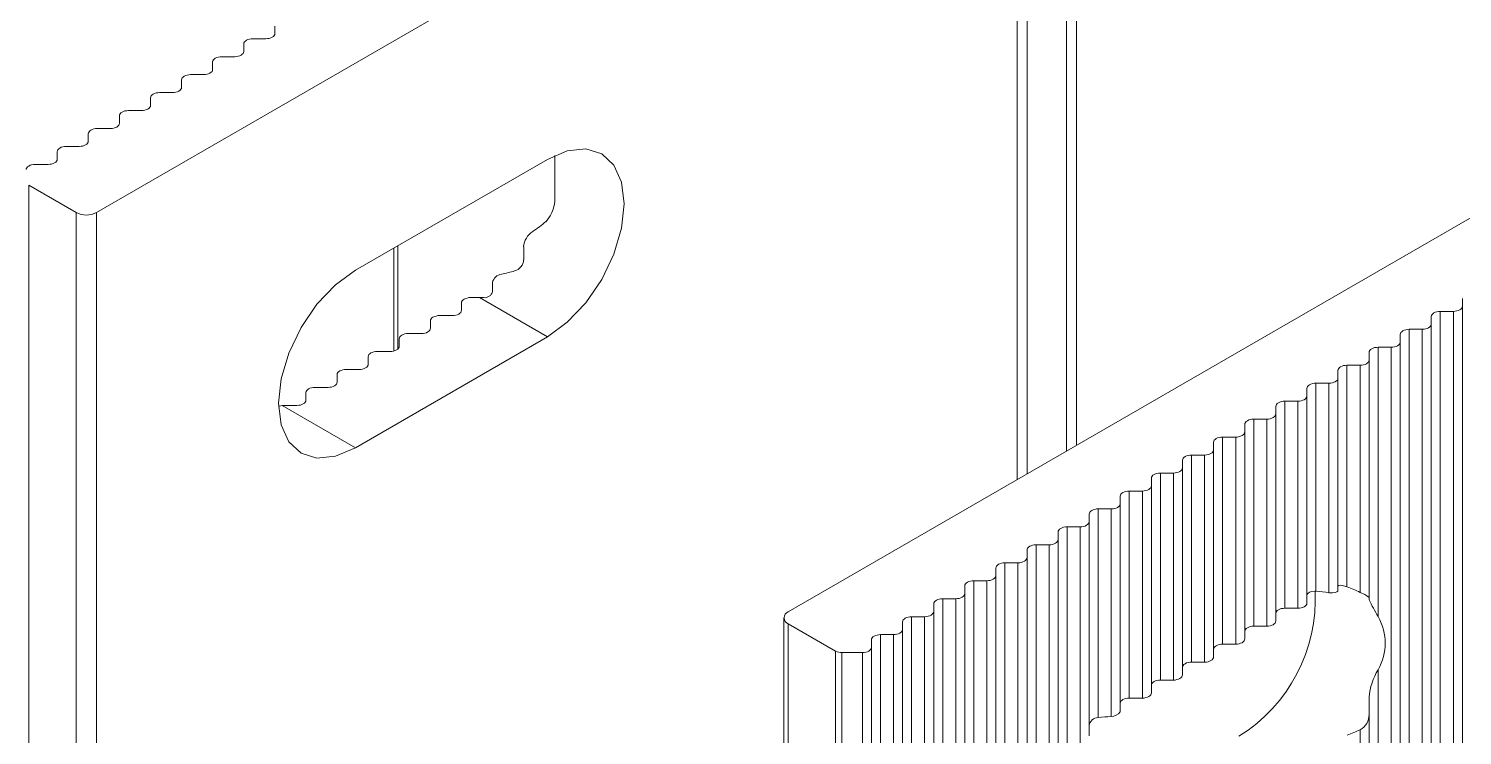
# Model space of a CAD drawing. Header units: millimetres. Extents: x 39 to 459, y 26 to 647.
# Drawn here: x 89.219 to 90.406, y 254.861 to 255.446 of the extents above; entities that cross this region are included whole.
import ezdxf

# ---------------------------------------------------------------- set-up
doc = ezdxf.new("R2010")
doc.units = ezdxf.units.MM
doc.layers.add('ANTET', color=7, linetype='Continuous')

# ---------------------------------------------------------------- blocks, each defined once
blk = doc.blocks.new('Griyaj Montajı')
at = {"color": 7, "linetype": 'Continuous', "lineweight": 15}
for p, q in [((11072.9921, 2147.4312), (11072.2298, 2146.9912)), ((11072.3774, 2147.1394), (11072.3774, 2147.1456)), ((11072.3517, 2147.1246), (11072.3517, 2147.1308)), ((11072.3592, 2147.1351), (11072.3699, 2147.1351)), ((11072.3334, 2147.1202), (11072.3442, 2147.1202)), ((11072.3077, 2147.1054), (11072.3184, 2147.1054)), ((11072.3259, 2147.1097), (11072.3259, 2147.1159)), ((11072.3002, 2147.0948), (11072.3002, 2147.101)), ((11073.5648, 2147.1006), (11072.8026, 2146.6605)), ((11072.2744, 2147.08), (11072.2744, 2147.0862)), ((11072.2819, 2147.0905), (11072.2927, 2147.0905)), ((11072.2487, 2147.0651), (11072.2487, 2147.0713)), ((11072.2562, 2147.0756), (11072.2669, 2147.0756)), ((11072.2304, 2147.0608), (11072.2412, 2147.0608)), ((11072.2046, 2147.0459), (11072.2154, 2147.0459)), ((11072.2229, 2147.0502), (11072.2229, 2147.0564)), ((11072.1971, 2147.0353), (11072.1971, 2147.0416)), ((11072.6032, 2147.0352), (11072.4441, 2146.9434)), ((11072.1789, 2147.031), (11072.1896, 2147.031)), ((11072.2128, 2146.9912), (11072.1736, 2147.0138)), ((11072.1736, 2147.0138), (11072.1736, 2146.034)), ((11072.2128, 2146.9912), (11072.2128, 2146.0113)), ((11072.2298, 2146.9912), (11072.2298, 2146.0113)), ((11072.4759, 2146.9618), (11072.4759, 2146.8765)), ((11072.532, 2146.9164), (11072.532, 2146.9102)), ((11072.5469, 2146.9207), (11072.5395, 2146.9207)), ((11072.5469, 2146.9207), (11072.6032, 2146.8883)), ((11073.361, 2146.9137), (11073.361, 2146.9199)), ((11072.5245, 2146.9059), (11072.5137, 2146.9059)), ((11073.3352, 2146.8988), (11073.3352, 2146.905)), ((11073.3427, 2146.9093), (11073.3535, 2146.9093)), ((11073.3427, 2146.9093), (11073.3427, 2145.9295)), ((11073.3535, 2146.9093), (11073.3535, 2145.9295)), ((11073.361, 2146.9137), (11073.361, 2145.9338)), ((11072.4987, 2146.891), (11072.488, 2146.891)), ((11072.5062, 2146.9015), (11072.5062, 2146.8953)), ((11073.3169, 2146.8945), (11073.3277, 2146.8945)), ((11073.3169, 2146.8945), (11073.3169, 2145.9146)), ((11073.3277, 2146.8945), (11073.3277, 2145.9146)), ((11073.3352, 2146.8988), (11073.3352, 2145.9189)), ((11072.6032, 2146.8883), (11072.4441, 2146.7964)), ((11072.4805, 2146.8867), (11072.4805, 2146.8805)), ((11073.2912, 2146.8796), (11073.3019, 2146.8796)), ((11073.2912, 2146.8796), (11073.2912, 2146.6567)), ((11073.3019, 2146.8796), (11073.3019, 2145.8997)), ((11073.3094, 2146.8839), (11073.3094, 2146.8901)), ((11073.3094, 2146.8839), (11073.3094, 2145.9041)), ((11072.4547, 2146.8718), (11072.4547, 2146.8656)), ((11072.473, 2146.8761), (11072.4622, 2146.8761)), ((11073.2837, 2146.869), (11073.2837, 2146.8753)), ((11073.2837, 2146.869), (11073.2837, 2146.6726)), ((11072.429, 2146.8569), (11072.429, 2146.8507)), ((11072.4472, 2146.8613), (11072.4365, 2146.8613)), ((11073.2579, 2146.8542), (11073.2579, 2146.8604)), ((11073.2654, 2146.8647), (11073.2762, 2146.8647)), ((11073.2654, 2146.8647), (11073.2654, 2146.6812)), ((11073.2762, 2146.8647), (11073.2762, 2146.6766)), ((11072.4215, 2146.8464), (11072.4107, 2146.8464)), ((11073.2322, 2146.8393), (11073.2322, 2146.8455)), ((11073.2397, 2146.8498), (11073.2504, 2146.8498)), ((11073.2397, 2146.8498), (11073.2397, 2146.6776)), ((11073.2504, 2146.8498), (11073.2504, 2146.6764)), ((11073.2579, 2146.8542), (11073.2579, 2146.6781)), ((11072.3834, 2146.8314), (11072.3812, 2146.8309)), ((11072.3834, 2146.8314), (11072.4441, 2146.7964)), ((11072.3957, 2146.8315), (11072.3849, 2146.8315)), ((11072.4032, 2146.8421), (11072.4032, 2146.8358)), ((11073.2139, 2146.835), (11073.2247, 2146.835)), ((11073.2139, 2146.835), (11073.2139, 2146.6635)), ((11073.2247, 2146.835), (11073.2247, 2146.6635)), ((11073.2322, 2146.8393), (11073.2322, 2146.6678)), ((11073.1882, 2146.8201), (11073.1989, 2146.8201)), ((11073.1882, 2146.8201), (11073.1882, 2146.6486)), ((11073.1989, 2146.8201), (11073.1989, 2146.6486)), ((11073.2064, 2146.8244), (11073.2064, 2146.8306)), ((11073.2064, 2146.8244), (11073.2064, 2146.653)), ((11073.1807, 2146.8096), (11073.1807, 2146.8158)), ((11073.1807, 2146.8096), (11073.1807, 2146.6381)), ((11073.1549, 2146.7947), (11073.1549, 2146.8009)), ((11073.1624, 2146.8052), (11073.1732, 2146.8052)), ((11073.1624, 2146.8052), (11073.1624, 2146.6338)), ((11073.1732, 2146.8052), (11073.1732, 2146.6338)), ((11073.1291, 2146.7798), (11073.1291, 2146.786)), ((11073.1366, 2146.7904), (11073.1474, 2146.7904)), ((11073.1366, 2146.7904), (11073.1366, 2146.6189)), ((11073.1474, 2146.7904), (11073.1474, 2146.6189)), ((11073.1549, 2146.7947), (11073.1549, 2146.6232)), ((11073.1109, 2146.7755), (11073.1216, 2146.7755)), ((11073.1109, 2146.7755), (11073.1109, 2146.604)), ((11073.1216, 2146.7755), (11073.1216, 2146.604)), ((11073.1291, 2146.7798), (11073.1291, 2146.6084)), ((11073.0851, 2146.7606), (11073.0959, 2146.7606)), ((11073.0851, 2146.7606), (11073.0851, 2146.5892)), ((11073.0959, 2146.7606), (11073.0959, 2146.5892)), ((11073.1034, 2146.765), (11073.1034, 2146.7712)), ((11073.1034, 2146.765), (11073.1034, 2146.5935)), ((11073.0776, 2146.7501), (11073.0776, 2146.7563)), ((11073.0776, 2146.7501), (11073.0776, 2146.5786)), ((11073.0519, 2146.7352), (11073.0519, 2146.7414)), ((11073.0594, 2146.7458), (11073.0701, 2146.7458)), ((11073.0594, 2146.7458), (11073.0594, 2146.573)), ((11073.0701, 2146.7458), (11073.0701, 2146.5739)), ((11073.0261, 2146.7204), (11073.0261, 2146.7266)), ((11073.0336, 2146.7309), (11073.0444, 2146.7309)), ((11073.0336, 2146.7309), (11073.0336, 2146.5451)), ((11073.0444, 2146.7309), (11073.0444, 2146.5492)), ((11073.0519, 2146.7352), (11073.0519, 2146.5579)), ((11073.0079, 2146.716), (11073.0186, 2146.716)), ((11073.0079, 2146.716), (11073.0079, 2146.4753)), ((11073.0186, 2146.716), (11073.0186, 2146.5009)), ((11073.0261, 2146.7204), (11073.0261, 2146.5199)), ((11072.9821, 2146.7012), (11072.9929, 2146.7012)), ((11072.9821, 2146.7012), (11072.9821, 2145.7213)), ((11072.9929, 2146.7012), (11072.9929, 2145.7213)), ((11073.0004, 2146.7055), (11073.0004, 2146.7117)), ((11073.0004, 2146.7055), (11073.0004, 2145.7256)), ((11072.9746, 2146.6906), (11072.9746, 2146.6968)), ((11072.9746, 2146.6906), (11072.9746, 2145.7108)), ((11072.9488, 2146.6757), (11072.9488, 2146.682)), ((11072.9563, 2146.6863), (11072.9671, 2146.6863)), ((11072.9563, 2146.6863), (11072.9563, 2145.7064)), ((11072.9671, 2146.6863), (11072.9671, 2145.7064)), ((11072.9231, 2146.6609), (11072.9231, 2146.6671)), ((11072.9306, 2146.6714), (11072.9413, 2146.6714)), ((11072.9306, 2146.6714), (11072.9306, 2145.6916)), ((11072.9413, 2146.6714), (11072.9413, 2145.6916)), ((11072.9488, 2146.6757), (11072.9488, 2145.6959)), ((11073.2837, 2146.6726), (11073.2837, 2146.6706)), ((11072.799, 2146.6556), (11072.799, 2145.6758)), ((11072.9048, 2146.6565), (11072.9156, 2146.6565)), ((11072.9048, 2146.6565), (11072.9048, 2145.6767)), ((11072.9156, 2146.6565), (11072.9156, 2145.6767)), ((11072.9231, 2146.6609), (11072.9231, 2145.681)), ((11073.2247, 2146.6635), (11073.2139, 2146.6635)), ((11072.8026, 2146.6507), (11072.8418, 2146.6281)), ((11072.8026, 2146.6507), (11072.8026, 2145.6709)), ((11072.8791, 2146.6417), (11072.8898, 2146.6417)), ((11072.8791, 2146.6417), (11072.8791, 2145.6618)), ((11072.8898, 2146.6417), (11072.8898, 2145.6618)), ((11072.8973, 2146.646), (11072.8973, 2146.6522)), ((11072.8973, 2146.646), (11072.8973, 2145.6662)), ((11073.1989, 2146.6486), (11073.1882, 2146.6486)), ((11072.8716, 2146.6311), (11072.8716, 2146.6373)), ((11072.8716, 2146.6311), (11072.8716, 2145.6513)), ((11073.1732, 2146.6338), (11073.1624, 2146.6338)), ((11072.8418, 2146.6281), (11072.8418, 2145.6482)), ((11072.8471, 2146.6268), (11072.8641, 2146.6268)), ((11072.8471, 2146.6268), (11072.8471, 2145.647)), ((11072.8641, 2146.6268), (11072.8641, 2145.647)), ((11073.1474, 2146.6189), (11073.1366, 2146.6189)), ((11073.2912, 2146.6125), (11073.2912, 2146.1668)), ((11073.1216, 2146.604), (11073.1109, 2146.604)), ((11073.0959, 2146.5892), (11073.0851, 2146.5892)), ((11073.2837, 2146.59), (11073.2837, 2146.5756)), ((11073.2837, 2146.5756), (11073.2837, 2146.1827)), ((11073.2762, 2146.5629), (11073.2762, 2146.1867))]:
    blk.add_line(p, q, dxfattribs=at)
at = {"color": 8, "linetype": 'Continuous', "lineweight": 15}
for p, q in [((11072.9921, 2147.4312), (11072.9921, 2146.7699)), ((11073.0006, 2147.4333), (11073.0006, 2146.7748)), ((11073.0331, 2147.4333), (11073.0331, 2146.7936)), ((11073.0415, 2147.4312), (11073.0415, 2146.7985)), ((11072.4794, 2146.9638), (11072.4794, 2146.8782))]:
    blk.add_line(p, q, dxfattribs=at)
at = {"color": 7, "linetype": 'Continuous', "lineweight": 15, "flags": 128}
for points in [[(11072.3517, 2147.1308), (11072.3518, 2147.1316), (11072.3523, 2147.1324), (11072.353, 2147.1332), (11072.3539, 2147.1338), (11072.355, 2147.1344), (11072.3563, 2147.1348), (11072.3577, 2147.135), (11072.3592, 2147.1351)], [(11072.3699, 2147.1351), (11072.3714, 2147.1352), (11072.3728, 2147.1354), (11072.3741, 2147.1358), (11072.3752, 2147.1364), (11072.3762, 2147.137), (11072.3769, 2147.1378), (11072.3773, 2147.1386), (11072.3774, 2147.1394)], [(11072.3259, 2147.1159), (11072.3261, 2147.1167), (11072.3265, 2147.1176), (11072.3272, 2147.1183), (11072.3281, 2147.119), (11072.3293, 2147.1195), (11072.3306, 2147.1199), (11072.332, 2147.1201), (11072.3334, 2147.1202)], [(11072.3442, 2147.1202), (11072.3457, 2147.1203), (11072.3471, 2147.1206), (11072.3484, 2147.121), (11072.3495, 2147.1215), (11072.3504, 2147.1222), (11072.3511, 2147.1229), (11072.3515, 2147.1237), (11072.3517, 2147.1246)], [(11072.3002, 2147.101), (11072.3003, 2147.1019), (11072.3007, 2147.1027), (11072.3014, 2147.1034), (11072.3024, 2147.1041), (11072.3035, 2147.1046), (11072.3048, 2147.105), (11072.3062, 2147.1053), (11072.3077, 2147.1054)], [(11072.3184, 2147.1054), (11072.3199, 2147.1054), (11072.3213, 2147.1057), (11072.3226, 2147.1061), (11072.3237, 2147.1066), (11072.3247, 2147.1073), (11072.3254, 2147.108), (11072.3258, 2147.1088), (11072.3259, 2147.1097)], [(11072.2927, 2147.0905), (11072.2941, 2147.0906), (11072.2955, 2147.0908), (11072.2968, 2147.0912), (11072.298, 2147.0918), (11072.2989, 2147.0924), (11072.2996, 2147.0932), (11072.3, 2147.094), (11072.3002, 2147.0948)], [(11072.2744, 2147.0862), (11072.2746, 2147.087), (11072.275, 2147.0878), (11072.2757, 2147.0886), (11072.2766, 2147.0892), (11072.2777, 2147.0898), (11072.279, 2147.0902), (11072.2805, 2147.0904), (11072.2819, 2147.0905)], [(11072.2487, 2147.0713), (11072.2488, 2147.0721), (11072.2492, 2147.073), (11072.2499, 2147.0737), (11072.2509, 2147.0744), (11072.252, 2147.0749), (11072.2533, 2147.0753), (11072.2547, 2147.0755), (11072.2562, 2147.0756)], [(11072.2669, 2147.0756), (11072.2684, 2147.0757), (11072.2698, 2147.076), (11072.2711, 2147.0764), (11072.2722, 2147.0769), (11072.2732, 2147.0775), (11072.2738, 2147.0783), (11072.2743, 2147.0791), (11072.2744, 2147.08)], [(11072.2229, 2147.0564), (11072.223, 2147.0573), (11072.2235, 2147.0581), (11072.2242, 2147.0588), (11072.2251, 2147.0595), (11072.2262, 2147.06), (11072.2275, 2147.0604), (11072.2289, 2147.0607), (11072.2304, 2147.0608)], [(11072.2412, 2147.0608), (11072.2426, 2147.0608), (11072.244, 2147.0611), (11072.2453, 2147.0615), (11072.2465, 2147.062), (11072.2474, 2147.0627), (11072.2481, 2147.0634), (11072.2485, 2147.0642), (11072.2487, 2147.0651)], [(11072.1971, 2147.0416), (11072.1973, 2147.0424), (11072.1977, 2147.0432), (11072.1984, 2147.044), (11072.1993, 2147.0446), (11072.2005, 2147.0452), (11072.2018, 2147.0456), (11072.2032, 2147.0458), (11072.2046, 2147.0459)], [(11072.2154, 2147.0459), (11072.2169, 2147.046), (11072.2183, 2147.0462), (11072.2196, 2147.0466), (11072.2207, 2147.0472), (11072.2216, 2147.0478), (11072.2223, 2147.0486), (11072.2228, 2147.0494), (11072.2229, 2147.0502)], [(11072.1896, 2147.031), (11072.1911, 2147.0311), (11072.1925, 2147.0313), (11072.1938, 2147.0317), (11072.1949, 2147.0323), (11072.1959, 2147.0329), (11072.1966, 2147.0337), (11072.197, 2147.0345), (11072.1971, 2147.0353)], [(11072.6032, 2147.0352), (11072.6196, 2147.0422), (11072.635, 2147.0438), (11072.6482, 2147.0397), (11072.6583, 2147.0303), (11072.6646, 2147.0163), (11072.6668, 2146.9985), (11072.6646, 2146.9782), (11072.6583, 2146.9568), (11072.6482, 2146.9358), (11072.635, 2146.9165), (11072.6196, 2146.9003), (11072.6032, 2146.8883)], [(11072.6093, 2147.0384), (11072.6093, 2147.0238), (11072.6093, 2147.0062)], [(11072.1714, 2147.0267), (11072.1715, 2147.0275), (11072.172, 2147.0283), (11072.1727, 2147.0291), (11072.1736, 2147.0297), (11072.1747, 2147.0303), (11072.176, 2147.0307), (11072.1774, 2147.0309), (11072.1789, 2147.031)], [(11072.5835, 2146.9628), (11072.5835, 2146.9592), (11072.5835, 2146.9556), (11072.5835, 2146.952)], [(11072.4441, 2146.7964), (11072.4276, 2146.7894), (11072.4122, 2146.7879), (11072.3991, 2146.792), (11072.3889, 2146.8013), (11072.3826, 2146.8154), (11072.3804, 2146.8332), (11072.3826, 2146.8534), (11072.3889, 2146.8748), (11072.3991, 2146.8959), (11072.4122, 2146.9152), (11072.4276, 2146.9314), (11072.4441, 2146.9434)], [(11072.5577, 2146.9332), (11072.5577, 2146.9307), (11072.5577, 2146.9283), (11072.5577, 2146.9258)], [(11072.5395, 2146.9207), (11072.538, 2146.9207), (11072.5366, 2146.9204), (11072.5353, 2146.92), (11072.5342, 2146.9195), (11072.5333, 2146.9188), (11072.5326, 2146.9181), (11072.5321, 2146.9173), (11072.532, 2146.9164)], [(11072.5137, 2146.9059), (11072.5123, 2146.9058), (11072.5109, 2146.9055), (11072.5096, 2146.9051), (11072.5084, 2146.9046), (11072.5075, 2146.9039), (11072.5068, 2146.9032), (11072.5064, 2146.9024), (11072.5062, 2146.9015)], [(11072.532, 2146.9102), (11072.5318, 2146.9094), (11072.5314, 2146.9085), (11072.5307, 2146.9078), (11072.5298, 2146.9071), (11072.5287, 2146.9066), (11072.5274, 2146.9062), (11072.526, 2146.9059), (11072.5245, 2146.9059)], [(11073.3352, 2146.905), (11073.3354, 2146.9058), (11073.3358, 2146.9067), (11073.3365, 2146.9074), (11073.3374, 2146.9081), (11073.3385, 2146.9086), (11073.3398, 2146.909), (11073.3412, 2146.9092), (11073.3427, 2146.9093)], [(11073.3535, 2146.9093), (11073.3549, 2146.9094), (11073.3563, 2146.9097), (11073.3576, 2146.9101), (11073.3588, 2146.9106), (11073.3597, 2146.9112), (11073.3604, 2146.912), (11073.3608, 2146.9128), (11073.361, 2146.9137)], [(11072.488, 2146.891), (11072.4865, 2146.8909), (11072.4851, 2146.8907), (11072.4838, 2146.8903), (11072.4827, 2146.8897), (11072.4817, 2146.8891), (11072.481, 2146.8883), (11072.4806, 2146.8875), (11072.4805, 2146.8867)], [(11072.5062, 2146.8953), (11072.5061, 2146.8945), (11072.5057, 2146.8937), (11072.505, 2146.8929), (11072.504, 2146.8923), (11072.5029, 2146.8917), (11072.5016, 2146.8913), (11072.5002, 2146.8911), (11072.4987, 2146.891)], [(11073.3094, 2146.8901), (11073.3096, 2146.891), (11073.31, 2146.8918), (11073.3107, 2146.8925), (11073.3116, 2146.8932), (11073.3128, 2146.8937), (11073.3141, 2146.8941), (11073.3155, 2146.8944), (11073.3169, 2146.8945)], [(11073.3277, 2146.8945), (11073.3292, 2146.8945), (11073.3306, 2146.8948), (11073.3319, 2146.8952), (11073.333, 2146.8957), (11073.3339, 2146.8964), (11073.3346, 2146.8971), (11073.3351, 2146.8979), (11073.3352, 2146.8988)], [(11072.4805, 2146.8805), (11072.4803, 2146.8796), (11072.4799, 2146.8788), (11072.4792, 2146.8781), (11072.4783, 2146.8774), (11072.4771, 2146.8769), (11072.4758, 2146.8765), (11072.4744, 2146.8762), (11072.473, 2146.8761)], [(11073.2837, 2146.8753), (11073.2838, 2146.8761), (11073.2843, 2146.8769), (11073.285, 2146.8777), (11073.2859, 2146.8783), (11073.287, 2146.8789), (11073.2883, 2146.8793), (11073.2897, 2146.8795), (11073.2912, 2146.8796)], [(11073.3019, 2146.8796), (11073.3034, 2146.8797), (11073.3048, 2146.8799), (11073.3061, 2146.8803), (11073.3073, 2146.8809), (11073.3082, 2146.8815), (11073.3089, 2146.8823), (11073.3093, 2146.8831), (11073.3094, 2146.8839)], [(11072.4622, 2146.8761), (11072.4608, 2146.876), (11072.4593, 2146.8758), (11072.4581, 2146.8754), (11072.4569, 2146.8749), (11072.456, 2146.8742), (11072.4553, 2146.8735), (11072.4549, 2146.8726), (11072.4547, 2146.8718)], [(11073.2762, 2146.8647), (11073.2777, 2146.8648), (11073.2791, 2146.865), (11073.2804, 2146.8654), (11073.2815, 2146.866), (11073.2824, 2146.8666), (11073.2831, 2146.8674), (11073.2835, 2146.8682), (11073.2837, 2146.869)], [(11072.4365, 2146.8613), (11072.435, 2146.8612), (11072.4336, 2146.8609), (11072.4323, 2146.8605), (11072.4312, 2146.86), (11072.4302, 2146.8593), (11072.4295, 2146.8586), (11072.4291, 2146.8578), (11072.429, 2146.8569)], [(11072.4547, 2146.8656), (11072.4546, 2146.8647), (11072.4541, 2146.8639), (11072.4535, 2146.8632), (11072.4525, 2146.8625), (11072.4514, 2146.862), (11072.4501, 2146.8616), (11072.4487, 2146.8613), (11072.4472, 2146.8613)], [(11073.2579, 2146.8604), (11073.2581, 2146.8612), (11073.2585, 2146.862), (11073.2592, 2146.8628), (11073.2601, 2146.8634), (11073.2613, 2146.864), (11073.2626, 2146.8644), (11073.264, 2146.8646), (11073.2654, 2146.8647)], [(11072.4107, 2146.8464), (11072.4092, 2146.8463), (11072.4078, 2146.8461), (11072.4065, 2146.8457), (11072.4054, 2146.8451), (11072.4045, 2146.8445), (11072.4038, 2146.8437), (11072.4033, 2146.8429), (11072.4032, 2146.8421)], [(11072.429, 2146.8507), (11072.4288, 2146.8499), (11072.4284, 2146.8491), (11072.4277, 2146.8483), (11072.4268, 2146.8477), (11072.4256, 2146.8471), (11072.4243, 2146.8467), (11072.4229, 2146.8465), (11072.4215, 2146.8464)], [(11073.2322, 2146.8455), (11073.2323, 2146.8464), (11073.2327, 2146.8472), (11073.2334, 2146.8479), (11073.2344, 2146.8486), (11073.2355, 2146.8491), (11073.2368, 2146.8495), (11073.2382, 2146.8498), (11073.2397, 2146.8498)], [(11073.2504, 2146.8498), (11073.2519, 2146.8499), (11073.2533, 2146.8502), (11073.2546, 2146.8506), (11073.2557, 2146.8511), (11073.2567, 2146.8518), (11073.2574, 2146.8525), (11073.2578, 2146.8533), (11073.2579, 2146.8542)], [(11072.4032, 2146.8358), (11072.4031, 2146.835), (11072.4026, 2146.8342), (11072.4019, 2146.8334), (11072.401, 2146.8328), (11072.3999, 2146.8322), (11072.3986, 2146.8318), (11072.3972, 2146.8316), (11072.3957, 2146.8315)], [(11073.2064, 2146.8306), (11073.2066, 2146.8315), (11073.207, 2146.8323), (11073.2077, 2146.8331), (11073.2086, 2146.8337), (11073.2098, 2146.8342), (11073.211, 2146.8346), (11073.2125, 2146.8349), (11073.2139, 2146.835)], [(11073.2247, 2146.835), (11073.2261, 2146.8351), (11073.2275, 2146.8353), (11073.2288, 2146.8357), (11073.23, 2146.8362), (11073.2309, 2146.8369), (11073.2316, 2146.8377), (11073.232, 2146.8385), (11073.2322, 2146.8393)], [(11073.1807, 2146.8158), (11073.1808, 2146.8166), (11073.1812, 2146.8174), (11073.1819, 2146.8182), (11073.1829, 2146.8188), (11073.184, 2146.8194), (11073.1853, 2146.8198), (11073.1867, 2146.82), (11073.1882, 2146.8201)], [(11073.1989, 2146.8201), (11073.2004, 2146.8202), (11073.2018, 2146.8204), (11073.2031, 2146.8208), (11073.2042, 2146.8214), (11073.2052, 2146.822), (11073.2058, 2146.8228), (11073.2063, 2146.8236), (11073.2064, 2146.8244)], [(11073.1732, 2146.8052), (11073.1746, 2146.8053), (11073.176, 2146.8056), (11073.1773, 2146.806), (11073.1785, 2146.8065), (11073.1794, 2146.8072), (11073.1801, 2146.8079), (11073.1805, 2146.8087), (11073.1807, 2146.8096)], [(11073.1549, 2146.8009), (11073.155, 2146.8018), (11073.1555, 2146.8026), (11073.1562, 2146.8033), (11073.1571, 2146.804), (11073.1582, 2146.8045), (11073.1595, 2146.8049), (11073.1609, 2146.8052), (11073.1624, 2146.8052)], [(11073.1291, 2146.786), (11073.1293, 2146.7869), (11073.1297, 2146.7877), (11073.1304, 2146.7884), (11073.1313, 2146.7891), (11073.1325, 2146.7896), (11073.1338, 2146.79), (11073.1352, 2146.7903), (11073.1366, 2146.7904)], [(11073.1474, 2146.7904), (11073.1489, 2146.7905), (11073.1503, 2146.7907), (11073.1516, 2146.7911), (11073.1527, 2146.7916), (11073.1536, 2146.7923), (11073.1543, 2146.793), (11073.1548, 2146.7939), (11073.1549, 2146.7947)], [(11073.1034, 2146.7712), (11073.1035, 2146.772), (11073.104, 2146.7728), (11073.1047, 2146.7736), (11073.1056, 2146.7742), (11073.1067, 2146.7748), (11073.108, 2146.7752), (11073.1094, 2146.7754), (11073.1109, 2146.7755)], [(11073.1216, 2146.7755), (11073.1231, 2146.7756), (11073.1245, 2146.7758), (11073.1258, 2146.7762), (11073.127, 2146.7768), (11073.1279, 2146.7774), (11073.1286, 2146.7782), (11073.129, 2146.779), (11073.1291, 2146.7798)], [(11073.0776, 2146.7563), (11073.0778, 2146.7571), (11073.0782, 2146.758), (11073.0789, 2146.7587), (11073.0798, 2146.7594), (11073.081, 2146.7599), (11073.0823, 2146.7603), (11073.0837, 2146.7605), (11073.0851, 2146.7606)], [(11073.0959, 2146.7606), (11073.0974, 2146.7607), (11073.0988, 2146.761), (11073.1001, 2146.7614), (11073.1012, 2146.7619), (11073.1021, 2146.7626), (11073.1028, 2146.7633), (11073.1032, 2146.7641), (11073.1034, 2146.765)], [(11073.0701, 2146.7458), (11073.0716, 2146.7458), (11073.073, 2146.7461), (11073.0743, 2146.7465), (11073.0754, 2146.747), (11073.0764, 2146.7477), (11073.0771, 2146.7484), (11073.0775, 2146.7492), (11073.0776, 2146.7501)], [(11073.0519, 2146.7414), (11073.052, 2146.7423), (11073.0524, 2146.7431), (11073.0531, 2146.7438), (11073.0541, 2146.7445), (11073.0552, 2146.745), (11073.0565, 2146.7454), (11073.0579, 2146.7457), (11073.0594, 2146.7458)], [(11073.0261, 2146.7266), (11073.0263, 2146.7274), (11073.0267, 2146.7282), (11073.0274, 2146.729), (11073.0283, 2146.7296), (11073.0295, 2146.7302), (11073.0307, 2146.7306), (11073.0322, 2146.7308), (11073.0336, 2146.7309)], [(11073.0444, 2146.7309), (11073.0458, 2146.731), (11073.0472, 2146.7312), (11073.0485, 2146.7316), (11073.0497, 2146.7322), (11073.0506, 2146.7328), (11073.0513, 2146.7336), (11073.0517, 2146.7344), (11073.0519, 2146.7352)], [(11073.0004, 2146.7117), (11073.0005, 2146.7125), (11073.0009, 2146.7134), (11073.0016, 2146.7141), (11073.0026, 2146.7148), (11073.0037, 2146.7153), (11073.005, 2146.7157), (11073.0064, 2146.7159), (11073.0079, 2146.716)], [(11073.0186, 2146.716), (11073.0201, 2146.7161), (11073.0215, 2146.7164), (11073.0228, 2146.7168), (11073.0239, 2146.7173), (11073.0249, 2146.7179), (11073.0255, 2146.7187), (11073.026, 2146.7195), (11073.0261, 2146.7204)], [(11072.9746, 2146.6968), (11072.9747, 2146.6977), (11072.9752, 2146.6985), (11072.9759, 2146.6992), (11072.9768, 2146.6999), (11072.9779, 2146.7004), (11072.9792, 2146.7008), (11072.9806, 2146.7011), (11072.9821, 2146.7012)], [(11072.9929, 2146.7012), (11072.9943, 2146.7012), (11072.9957, 2146.7015), (11072.997, 2146.7019), (11072.9982, 2146.7024), (11072.9991, 2146.7031), (11072.9998, 2146.7038), (11073.0002, 2146.7046), (11073.0004, 2146.7055)], [(11072.9671, 2146.6863), (11072.9686, 2146.6864), (11072.97, 2146.6866), (11072.9713, 2146.687), (11072.9724, 2146.6876), (11072.9733, 2146.6882), (11072.974, 2146.689), (11072.9745, 2146.6898), (11072.9746, 2146.6906)], [(11072.9488, 2146.682), (11072.949, 2146.6828), (11072.9494, 2146.6836), (11072.9501, 2146.6844), (11072.951, 2146.685), (11072.9522, 2146.6856), (11072.9535, 2146.686), (11072.9549, 2146.6862), (11072.9563, 2146.6863)], [(11073.2322, 2146.674), (11073.2322, 2146.6745), (11073.2329, 2146.6758), (11073.2344, 2146.6768), (11073.2364, 2146.6775), (11073.2389, 2146.6777), (11073.2397, 2146.6776)], [(11073.2504, 2146.6764), (11073.2511, 2146.6763), (11073.2535, 2146.6763), (11073.2556, 2146.6765), (11073.2571, 2146.677), (11073.2579, 2146.6778), (11073.2579, 2146.6781)], [(11073.2579, 2146.6817), (11073.2579, 2146.6818), (11073.2584, 2146.6824), (11073.2597, 2146.6826), (11073.2617, 2146.6823), (11073.2645, 2146.6815), (11073.2654, 2146.6812)], [(11072.9231, 2146.6671), (11072.9232, 2146.6679), (11072.9237, 2146.6687), (11072.9244, 2146.6695), (11072.9253, 2146.6701), (11072.9264, 2146.6707), (11072.9277, 2146.6711), (11072.9291, 2146.6713), (11072.9306, 2146.6714)], [(11072.9413, 2146.6714), (11072.9428, 2146.6715), (11072.9442, 2146.6717), (11072.9455, 2146.6721), (11072.9466, 2146.6727), (11072.9476, 2146.6733), (11072.9483, 2146.6741), (11072.9487, 2146.6749), (11072.9488, 2146.6757)], [(11073.2322, 2146.6678), (11073.232, 2146.667), (11073.2316, 2146.6662), (11073.2309, 2146.6654), (11073.23, 2146.6648), (11073.2288, 2146.6642), (11073.2275, 2146.6638), (11073.2261, 2146.6636), (11073.2247, 2146.6635)], [(11072.8973, 2146.6522), (11072.8975, 2146.6531), (11072.8979, 2146.6539), (11072.8986, 2146.6546), (11072.8995, 2146.6553), (11072.9007, 2146.6558), (11072.902, 2146.6562), (11072.9034, 2146.6565), (11072.9048, 2146.6565)], [(11072.9156, 2146.6565), (11072.9171, 2146.6566), (11072.9185, 2146.6569), (11072.9198, 2146.6573), (11072.9209, 2146.6578), (11072.9218, 2146.6585), (11072.9225, 2146.6592), (11072.9229, 2146.66), (11072.9231, 2146.6609)], [(11073.2139, 2146.6635), (11073.2125, 2146.6634), (11073.211, 2146.6632), (11073.2098, 2146.6628), (11073.2086, 2146.6622), (11073.2077, 2146.6616), (11073.207, 2146.6608), (11073.2066, 2146.66), (11073.2064, 2146.6592)], [(11072.8716, 2146.6373), (11072.8717, 2146.6382), (11072.8721, 2146.639), (11072.8728, 2146.6398), (11072.8738, 2146.6404), (11072.8749, 2146.6409), (11072.8762, 2146.6413), (11072.8776, 2146.6416), (11072.8791, 2146.6417)], [(11072.8898, 2146.6417), (11072.8913, 2146.6418), (11072.8927, 2146.642), (11072.894, 2146.6424), (11072.8951, 2146.6429), (11072.8961, 2146.6436), (11072.8968, 2146.6443), (11072.8972, 2146.6452), (11072.8973, 2146.646)], [(11073.1882, 2146.6486), (11073.1867, 2146.6486), (11073.1853, 2146.6483), (11073.184, 2146.6479), (11073.1829, 2146.6474), (11073.1819, 2146.6467), (11073.1812, 2146.646), (11073.1808, 2146.6452), (11073.1807, 2146.6443)], [(11073.2064, 2146.653), (11073.2063, 2146.6521), (11073.2058, 2146.6513), (11073.2052, 2146.6506), (11073.2042, 2146.6499), (11073.2031, 2146.6494), (11073.2018, 2146.649), (11073.2004, 2146.6487), (11073.1989, 2146.6486)], [(11072.8641, 2146.6268), (11072.8655, 2146.6269), (11072.8669, 2146.6271), (11072.8682, 2146.6275), (11072.8694, 2146.6281), (11072.8703, 2146.6287), (11072.871, 2146.6295), (11072.8714, 2146.6303), (11072.8716, 2146.6311)], [(11073.1624, 2146.6338), (11073.1609, 2146.6337), (11073.1595, 2146.6334), (11073.1582, 2146.633), (11073.1571, 2146.6325), (11073.1562, 2146.6318), (11073.1555, 2146.6311), (11073.155, 2146.6303), (11073.1549, 2146.6294)], [(11073.1807, 2146.6381), (11073.1805, 2146.6373), (11073.1801, 2146.6364), (11073.1794, 2146.6357), (11073.1785, 2146.635), (11073.1773, 2146.6345), (11073.176, 2146.6341), (11073.1746, 2146.6338), (11073.1732, 2146.6338)], [(11073.1366, 2146.6189), (11073.1352, 2146.6188), (11073.1338, 2146.6186), (11073.1325, 2146.6182), (11073.1313, 2146.6176), (11073.1304, 2146.617), (11073.1297, 2146.6162), (11073.1293, 2146.6154), (11073.1291, 2146.6146)], [(11073.1549, 2146.6232), (11073.1548, 2146.6224), (11073.1543, 2146.6216), (11073.1536, 2146.6208), (11073.1527, 2146.6202), (11073.1516, 2146.6196), (11073.1503, 2146.6192), (11073.1489, 2146.619), (11073.1474, 2146.6189)], [(11073.1291, 2146.6084), (11073.129, 2146.6075), (11073.1286, 2146.6067), (11073.1279, 2146.606), (11073.127, 2146.6053), (11073.1258, 2146.6048), (11073.1245, 2146.6044), (11073.1231, 2146.6041), (11073.1216, 2146.604)], [(11073.1109, 2146.604), (11073.1094, 2146.6039), (11073.108, 2146.6037), (11073.1067, 2146.6033), (11073.1056, 2146.6028), (11073.1047, 2146.6021), (11073.104, 2146.6014), (11073.1035, 2146.6005), (11073.1034, 2146.5997)], [(11073.0851, 2146.5892), (11073.0837, 2146.5891), (11073.0823, 2146.5888), (11073.081, 2146.5884), (11073.0798, 2146.5879), (11073.0789, 2146.5872), (11073.0782, 2146.5865), (11073.0778, 2146.5857), (11073.0776, 2146.5848)], [(11073.1034, 2146.5935), (11073.1032, 2146.5926), (11073.1028, 2146.5918), (11073.1021, 2146.5911), (11073.1012, 2146.5904), (11073.1001, 2146.5899), (11073.0988, 2146.5895), (11073.0974, 2146.5892), (11073.0959, 2146.5892)]]:
    blk.add_lwpolyline(points, dxfattribs=at)
at = {"color": 7, "linetype": 'Continuous', "lineweight": 15}
for centre, radius, start, end in [((11072.5799, 2147.0034), 0.0295, 317.8161, 5.4309), ((11072.2213, 2147.0075), 0.0184, 242.6118, 297.3906), ((11072.6001, 2146.9615), 0.0167, 123.1541, 175.7055), ((11072.5735, 2146.9525), 0.01, 284.4388, 357.2587), ((11072.5661, 2146.9317), 0.0085, 95.8404, 169.6986), ((11072.5512, 2146.9274), 0.00672, 261.7492, 346.4128), ((11072.3849, 2146.8187), 0.0128, 89.9747, 96.9604), ((11073.1055, 2146.6711), 0.1336, 301.8145, 2.9514), ((11073.2664, 2146.6494), 0.0289, 53.2292, 70.18), ((11073.4093, 2146.7293), 0.1386, 205.051, 211.5888), ((11072.8044, 2146.6556), 0.00524, 110.7878, 249.2122), ((11072.8469, 2146.6376), 0.0108, 241.971, 271.1422), ((11073.3348, 2146.5855), 0.0513, 148.2119, 175.0351), ((11073.0594, 2146.5653), 0.00765, 90.5341, 171.7196), ((11073.0705, 2146.5822), 0.00829, 267.6432, 327.5111), ((11073.075, 2146.5786), 0.0026, 339.6421, 359.8342), ((11073.2693, 2146.5755), 0.0144, 298.6026, 0.257)]:
    blk.add_arc(centre, radius, start, end, dxfattribs=at)
for centre, start_param, end_param in [((11072.4954, 2147.024), 5.562567, 5.702188), ((11072.5211, 2147.0091), 5.066397, 5.158187), ((11072.5469, 2146.9942), 4.712389, 4.738832), ((11073.2213, 2146.6049), 1.339942, 1.426), ((11073.1956, 2146.6198), 0.884668, 0.989594), ((11073.1698, 2146.6346), 5.977919, 6.588452), ((11073.0834, 2146.5008), 1.675343, 1.760812), ((11073.1956, 2146.6198), 5.293591, 5.398518)]:
    blk.add_ellipse(centre, major_axis=(0.1273, 0), ratio=0.577382, start_param=start_param, end_param=end_param, dxfattribs=at)

msp = doc.modelspace()

# ---------------------------------------------------------------- block references
at = {"layer": 'ANTET', "color": 0}
msp.add_blockref('Griyaj Montajı', (-10982.9547, -1891.697), dxfattribs=at)

doc.saveas('drawing.dxf')
